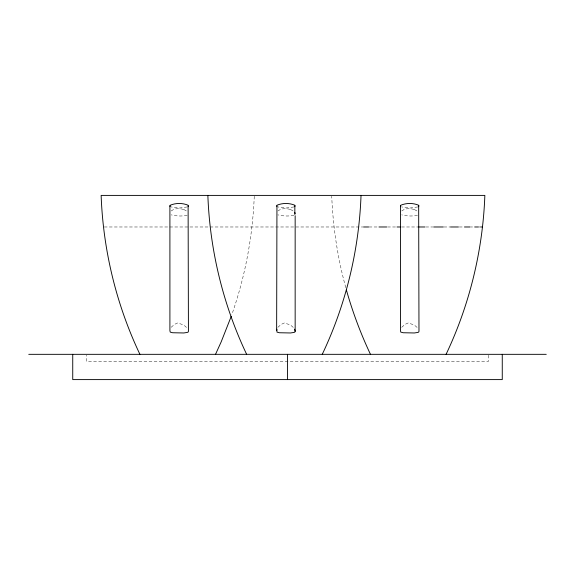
<?xml version="1.0" encoding="UTF-8"?>
<svg xmlns="http://www.w3.org/2000/svg" width="575" height="575" viewBox="0 0 575 575"><rect width="100%" height="100%" fill="white"/><g stroke="black" fill="none" stroke-linecap="round" stroke-linejoin="round"><path stroke-width="0.43" stroke-dasharray="2.88 2.16" d="M254.258 196.262C252.655 236.548 245.173 276.618 231.804 314.669M171.149 327.29L174.534 324.365L177.718 322.927L183.799 325.048L187.184 327.973M277.876 327.29L281.268 324.365L284.445 322.927L290.526 325.048L293.918 327.973M401.702 327.29L405.095 324.365L408.272 322.927L414.352 325.048L417.745 327.973M171.149 210.975C174.671 208.071 179.63 208.33 183.799 209.465M277.876 210.975C281.398 208.071 286.364 208.33 290.526 209.465M401.702 210.975C405.224 208.071 410.191 208.33 414.352 209.465M187.184 215.323C181.916 216.394 176.295 216.186 171.149 214.856M293.918 215.323C288.65 216.394 283.022 216.186 277.876 214.856M187.184 206.95L179.163 208.071L171.149 206.95M293.918 206.95L285.897 208.071L277.876 206.95M417.745 206.95L409.723 208.071L401.702 206.95M417.479 215.424C412.261 216.308 406.769 216.214 401.702 214.856M104.276 226.981L362.803 226.981M369.071 226.981L378.098 226.981M387.572 226.981L396.312 226.981M401.566 226.981L417.917 226.981M425.787 226.981L432.767 226.981M443.929 226.981L449.966 226.981M459.288 226.981L463.587 226.981M469.674 226.981L474.777 226.981M478.443 226.981L480.175 226.981M414.352 209.472L417.745 211.442M290.526 209.472L293.918 211.442M183.799 209.472L187.184 211.442M345.776 287.637C337.597 257.852 332.99 227.111 331.739 196.262M488.577 355.199L488.577 361.28L86.422 361.28L86.422 355.199"/><path stroke-width="0.86" d="M361.028 195.399C359.023 250.283 345.812 304.714 322.252 354.329M295.155 215.718L295.155 331.322L294.838 332.098L293.918 332.443L290.526 332.968L279.349 332.745L276.949 332.098L276.906 329.152M294.838 214.533L294.838 205.246C289.362 202.889 282.426 202.889 276.949 205.246L276.64 330.582M231.258 316.293L221.195 341.83L215.524 354.329M446.078 354.329C469.638 304.714 482.849 250.283 484.854 195.399L101.135 195.399C103.141 250.283 116.351 304.714 139.912 354.329M169.905 205.828L170.222 205.246C175.698 202.889 182.634 202.889 188.111 205.246L188.428 331.322L188.111 332.098L187.184 332.443L183.799 332.968L172.622 332.745L170.222 332.098L169.905 330.582L169.905 205.828L170.222 206.411M188.111 206.411L188.428 205.828M294.838 206.411L295.155 205.828M400.466 205.828L400.782 205.246C406.259 202.889 413.188 202.889 418.665 205.246L418.981 331.322L418.665 332.098L417.745 332.443L414.352 332.968L403.176 332.745L400.782 332.098L400.466 330.582L400.466 205.828L400.782 206.411M418.665 206.411L418.981 205.828M363.501 226.981L368.618 226.981M378.961 226.981L386.709 226.981M397.016 226.981L400.452 226.981M418.794 226.981L424.918 226.981M433.636 226.981L443.303 226.981M450.469 226.981L458.455 226.981M464.442 226.981L469.581 226.981M474.777 226.981L478.242 226.981M480.592 226.981L482.152 226.981M28.75 354.329L546.25 354.329M276.64 205.828L276.949 206.411M294.587 329.152L295.155 331.322M370.465 354.329C360.697 333.637 352.655 312.146 346.43 290.131M246.639 354.329C223.086 304.714 209.875 250.283 207.862 195.399M294.838 212.52L295.155 213.577M502.262 354.329L502.262 379.601L72.737 379.601L72.737 354.329M287.5 354.329L287.5 379.601"/></g></svg>
